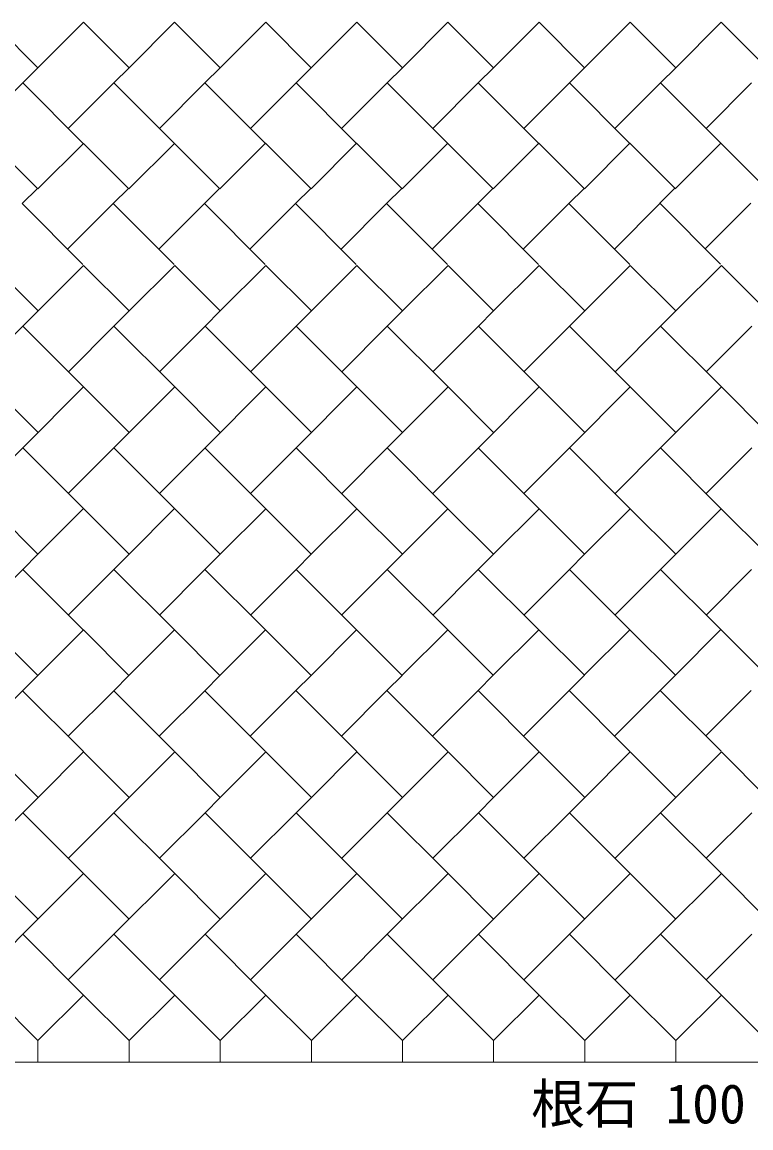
# Model space of a CAD drawing. Units: millimetres, scale not verified. Extents: x 13829 to 52926, y 6915 to 18132.
# Drawn here: x 40653 to 44045, y 7486 to 12632 of the extents above; entities that cross this region are included whole.
import ezdxf
from ezdxf.enums import TextEntityAlignment as Align

# ---------------------------------------------------------------- set-up
doc = ezdxf.new("R2010")
doc.units = ezdxf.units.MM
doc.header["$LTSCALE"] = 100
doc.layers.add('0_2', color=4, linetype='Continuous', lineweight=18)
doc.styles.add('ＭＳ ゴシック-5.0-0.0', font='')
doc.styles.get('ＭＳ ゴシック-5.0-0.0').set_extended_font_data('ＭＳ ゴシック-5.0-0.0')

msp = doc.modelspace()

# ---------------------------------------------------------------- linework, layer by layer
at = {"layer": '0_2'}
for p, q in [((40727.3, 12419.7), (40515.3, 12631.7)), ((40939.2, 12631.7), (40727.3, 12419.7)), ((41151.2, 12419.7), (40939.2, 12631.7)), ((41363.2, 12631.7), (41151.2, 12419.7)), ((41575.2, 12419.7), (41363.2, 12631.7)), ((41787.2, 12631.6), (41575.2, 12419.7)), ((41999.2, 12419.6), (41787.2, 12631.6)), ((42211.2, 12631.6), (41999.2, 12419.6)), ((42423.2, 12419.6), (42211.2, 12631.6)), ((42635.1, 12631.6), (42423.2, 12419.6)), ((42847.1, 12419.6), (42635.1, 12631.6)), ((43059.1, 12631.6), (42847.1, 12419.6)), ((43271.1, 12419.6), (43059.1, 12631.6)), ((43483.1, 12631.5), (43271.1, 12419.6)), ((43695.1, 12419.5), (43483.1, 12631.5)), ((43907.1, 12631.5), (43695.1, 12419.5)), ((44119.1, 12419.5), (43907.1, 12631.5)), ((40656.4, 12348.8), (40727.3, 12419.7)), ((41080.4, 12348.8), (41151.2, 12419.7)), ((41504.3, 12348.8), (41575.2, 12419.7)), ((41928.3, 12348.8), (41999.2, 12419.6)), ((42352.3, 12348.7), (42423.2, 12419.6)), ((42776.3, 12348.7), (42847.1, 12419.6)), ((43200.2, 12348.7), (43271.1, 12419.6)), ((43624.2, 12348.7), (43695.1, 12419.5)), ((40656.4, 12348.8), (40444.4, 12136.9)), ((40939.4, 12065.8), (40656.4, 12348.8)), ((41080.4, 12348.8), (40868.4, 12136.8)), ((41363.4, 12065.8), (41080.4, 12348.8)), ((41504.3, 12348.8), (41292.4, 12136.8)), ((41787.3, 12065.8), (41504.3, 12348.8)), ((41928.3, 12348.8), (41716.3, 12136.8)), ((42211.3, 12065.8), (41928.3, 12348.8)), ((42352.3, 12348.7), (42140.3, 12136.8)), ((42845.4, 11855.6), (42352.3, 12348.7)), ((42776.3, 12348.7), (42564.3, 12136.7)), ((43059.3, 12065.7), (42776.3, 12348.7)), ((43200.2, 12348.7), (42988.3, 12136.7)), ((43483.2, 12065.7), (43200.2, 12348.7)), ((43624.2, 12348.7), (43412.2, 12136.7)), ((43907.2, 12065.7), (43624.2, 12348.7)), ((44048.2, 12348.6), (43836.2, 12136.7)), ((40726.5, 11855.2), (40514.5, 12067.2)), ((40726.4, 11855.4), (40938.4, 12067.3)), ((41150.4, 11855.3), (40938.4, 12067.3)), ((41150.3, 11855.6), (41362.2, 12067.5)), ((41574.2, 11855.5), (41362.2, 12067.5)), ((41574.1, 11855.7), (41786.1, 12067.7)), ((41998.1, 11855.7), (41786.1, 12067.7)), ((41998, 11855.9), (42210, 12067.9)), ((42422, 11855.9), (42210, 12067.9)), ((42421.9, 11856.1), (42633.8, 12068.1)), ((42845.4, 11855.6), (43057.8, 12068.1)), ((43269.7, 11856.3), (43057.7, 12068.3)), ((43269.8, 11856.1), (43481.8, 12068)), ((43693.6, 11856.4), (43481.6, 12068.4)), ((43693.5, 11856.7), (43905.5, 12068.6)), ((44117.5, 11856.6), (43905.5, 12068.6)), ((40653.6, 11787.2), (40724.4, 11858.1)), ((41077.6, 11787.2), (41148.4, 11858.1)), ((41501.6, 11787.2), (41572.4, 11858.1)), ((41925.6, 11787.2), (41996.4, 11858.1)), ((42349.6, 11787.2), (42420.4, 11858.1)), ((42773.6, 11787.2), (42844.4, 11858.1)), ((43197.6, 11787.2), (43268.4, 11858.1)), ((43620.6, 11788.5), (43691.5, 11859.4)), ((40936.6, 11504.2), (40653.6, 11787.2)), ((41077.4, 11787.4), (40865.4, 11575.4)), ((41360.6, 11504.2), (41077.6, 11787.2)), ((41501.4, 11787.4), (41289.4, 11575.4)), ((41784.6, 11504.2), (41501.6, 11787.2)), ((41925.4, 11787.4), (41713.4, 11575.4)), ((42208.6, 11504.2), (41925.6, 11787.2)), ((42349.4, 11787.4), (42137.4, 11575.4)), ((42632.6, 11504.2), (42349.6, 11787.2)), ((42773.4, 11787.4), (42561.4, 11575.4)), ((43056.6, 11504.2), (42773.6, 11787.2)), ((43197.4, 11787.4), (42985.4, 11575.4)), ((43480.6, 11504.2), (43197.6, 11787.2)), ((43621.4, 11787.4), (43409.4, 11575.4)), ((43903.6, 11505.5), (43620.6, 11788.5)), ((44044.5, 11788.7), (43832.5, 11576.7)), ((40727.6, 11287.7), (40515.4, 11499.9)), ((40727.5, 11287.9), (40939.4, 11499.9)), ((41151.6, 11287.7), (40939.4, 11499.9)), ((41151.5, 11287.9), (41363.4, 11499.9)), ((41575.6, 11287.7), (41363.4, 11499.9)), ((41575.5, 11287.9), (41787.4, 11499.9)), ((41999.6, 11287.7), (41787.4, 11499.9)), ((41999.5, 11287.9), (42211.4, 11499.9)), ((42423.6, 11287.7), (42211.4, 11499.9)), ((42423.5, 11287.9), (42635.4, 11499.9)), ((42847.6, 11287.7), (42635.4, 11499.9)), ((42847.5, 11287.9), (43059.4, 11499.9)), ((43271.6, 11287.7), (43059.4, 11499.9)), ((43271.5, 11287.9), (43483.4, 11499.9)), ((43695.6, 11287.7), (43483.4, 11499.9)), ((43695.5, 11287.9), (43907.4, 11499.9)), ((44119.6, 11287.7), (43907.4, 11499.9)), ((40656.6, 11216.7), (40727.6, 11287.7)), ((41080.6, 11216.7), (41151.6, 11287.7)), ((41504.6, 11216.7), (41575.6, 11287.7)), ((41928.6, 11216.7), (41999.6, 11287.7)), ((42352.6, 11216.7), (42423.6, 11287.7)), ((42776.6, 11216.7), (42847.6, 11287.7)), ((43200.6, 11216.7), (43271.6, 11287.7)), ((43624.6, 11216.7), (43695.6, 11287.7)), ((40444.7, 11004.9), (40656.6, 11216.7)), ((40939.6, 10934), (40656.6, 11217)), ((40868.7, 11004.9), (41080.6, 11216.7)), ((41363.6, 10934), (41080.6, 11217)), ((41292.7, 11004.9), (41504.6, 11216.7)), ((41787.6, 10934), (41504.6, 11217)), ((41716.7, 11004.9), (41928.6, 11216.7)), ((42211.6, 10934), (41928.6, 11217)), ((42140.7, 11004.9), (42352.6, 11216.7)), ((42635.6, 10934), (42352.6, 11217)), ((42564.7, 11004.9), (42776.6, 11216.7)), ((43059.6, 10934), (42776.6, 11217)), ((42988.7, 11004.9), (43200.6, 11216.7)), ((43483.6, 10934), (43200.6, 11217)), ((43412.7, 11004.9), (43624.6, 11216.7)), ((43907.6, 10934), (43624.6, 11217)), ((43836.7, 11004.9), (44048.6, 11216.7)), ((40515.4, 10933.9), (40727.4, 10721.9)), ((40656.6, 10651), (40939.4, 10933.9)), ((40939.4, 10933.9), (41151.4, 10721.9)), ((41080.6, 10651), (41363.4, 10933.9)), ((41363.4, 10933.9), (41575.4, 10721.9)), ((41504.6, 10651), (41787.4, 10933.9)), ((41787.4, 10933.9), (41999.4, 10721.9)), ((41928.6, 10651), (42211.4, 10933.9)), ((42211.4, 10933.9), (42423.4, 10721.9)), ((42352.6, 10651), (42635.4, 10933.9)), ((42635.4, 10933.9), (42847.4, 10721.9)), ((42776.6, 10651), (43059.4, 10933.9)), ((43059.4, 10933.9), (43271.4, 10721.9)), ((43200.6, 10651), (43483.4, 10933.9)), ((43483.4, 10933.9), (43695.4, 10721.9)), ((43624.6, 10651), (43907.4, 10933.9)), ((43907.4, 10933.9), (44119.4, 10721.9)), ((40444.5, 10438.9), (40656.6, 10651)), ((40939.2, 10367.7), (40656.2, 10650.7)), ((40868.5, 10438.9), (41080.6, 10651)), ((41363.2, 10367.7), (41080.2, 10650.7)), ((41292.5, 10438.9), (41504.6, 10651)), ((41787.2, 10367.6), (41504.2, 10650.6)), ((41716.5, 10438.9), (41928.6, 10651)), ((42211.2, 10367.6), (41928.2, 10650.6)), ((42140.5, 10438.9), (42352.6, 10651)), ((42635.1, 10367.6), (42352.1, 10650.6)), ((42564.5, 10438.9), (42776.6, 10651)), ((43059.1, 10367.6), (42776.1, 10650.6)), ((42988.5, 10438.9), (43200.6, 10651)), ((43483.1, 10367.5), (43200.1, 10650.5)), ((43412.5, 10438.9), (43624.6, 10651)), ((43907.1, 10367.5), (43624.1, 10650.5)), ((43836.5, 10438.9), (44048.6, 10651)), ((40727.3, 10155.7), (40515.3, 10367.7)), ((40939.2, 10367.7), (40727.3, 10155.7)), ((41151.2, 10155.7), (40939.2, 10367.7)), ((41363.2, 10367.7), (41151.2, 10155.7)), ((41575.2, 10155.7), (41363.2, 10367.7)), ((41787.2, 10367.6), (41575.2, 10155.7)), ((41999.2, 10155.6), (41787.2, 10367.6)), ((42211.2, 10367.6), (41999.2, 10155.6)), ((42423.2, 10155.6), (42211.2, 10367.6)), ((42635.1, 10367.6), (42423.2, 10155.6)), ((42847.1, 10155.6), (42635.1, 10367.6)), ((43059.1, 10367.6), (42847.1, 10155.6)), ((43271.1, 10155.6), (43059.1, 10367.6)), ((43483.1, 10367.5), (43271.1, 10155.6)), ((43695.1, 10155.5), (43483.1, 10367.5)), ((43907.1, 10367.5), (43695.1, 10155.5)), ((44119.1, 10155.5), (43907.1, 10367.5)), ((40656.4, 10084.8), (40727.3, 10155.7)), ((41080.4, 10084.8), (41151.2, 10155.7)), ((41504.3, 10084.8), (41575.2, 10155.7)), ((41928.3, 10084.8), (41999.2, 10155.6)), ((42352.3, 10084.7), (42423.2, 10155.6)), ((42776.3, 10084.7), (42847.1, 10155.6)), ((43200.2, 10084.7), (43271.1, 10155.6)), ((43624.2, 10084.7), (43695.1, 10155.5)), ((40656.4, 10084.8), (40444.4, 9872.9)), ((40939.4, 9801.8), (40656.4, 10084.8)), ((41080.4, 10084.8), (40868.4, 9872.8)), ((41363.4, 9801.8), (41080.4, 10084.8)), ((41504.3, 10084.8), (41292.4, 9872.8)), ((41787.3, 9801.8), (41504.3, 10084.8)), ((41928.3, 10084.8), (41716.3, 9872.8)), ((42211.3, 9801.8), (41928.3, 10084.8)), ((42352.3, 10084.7), (42140.3, 9872.8)), ((42635.3, 9801.7), (42352.3, 10084.7)), ((42776.3, 10084.7), (42564.3, 9872.7)), ((43059.3, 9801.7), (42776.3, 10084.7)), ((43200.2, 10084.7), (42988.3, 9872.7)), ((43483.2, 9801.7), (43200.2, 10084.7)), ((43624.2, 10084.7), (43412.2, 9872.7)), ((43907.2, 9801.7), (43624.2, 10084.7)), ((44048.2, 10084.6), (43836.2, 9872.7)), ((40726.5, 9591.2), (40514.5, 9803.2)), ((40726.4, 9591.4), (40938.4, 9803.3)), ((41150.4, 9591.3), (40938.4, 9803.3)), ((41150.3, 9591.6), (41362.2, 9803.5)), ((41574.2, 9591.5), (41362.2, 9803.5)), ((41574.1, 9591.7), (41786.1, 9803.7)), ((41998.1, 9591.7), (41786.1, 9803.7)), ((41998, 9591.9), (42210, 9803.9)), ((42422, 9591.9), (42210, 9803.9)), ((42421.9, 9592.1), (42633.8, 9804.1)), ((42845.8, 9592.1), (42633.8, 9804.1)), ((42845.7, 9592.3), (43057.7, 9804.3)), ((43269.7, 9592.3), (43057.7, 9804.3)), ((43269.6, 9592.5), (43481.6, 9804.4)), ((43693.6, 9592.4), (43481.6, 9804.4)), ((43693.5, 9592.7), (43905.5, 9804.6)), ((44117.5, 9592.6), (43905.5, 9804.6)), ((40655.7, 9520.3), (40726.5, 9591.2)), ((41079.5, 9520.5), (41150.4, 9591.3)), ((41503.4, 9520.7), (41574.2, 9591.5)), ((41927.3, 9520.9), (41998.1, 9591.7)), ((42351.1, 9521.1), (42422, 9591.9)), ((42775, 9521.2), (42845.8, 9592.1)), ((43198.9, 9521.4), (43269.7, 9592.3)), ((43622.7, 9521.6), (43693.6, 9592.4)), ((40655.7, 9520.3), (40443.7, 9308.3)), ((40938.7, 9237.3), (40655.7, 9520.3)), ((41079.5, 9520.5), (40867.5, 9308.5)), ((41362.5, 9237.5), (41079.5, 9520.5)), ((41503.4, 9520.7), (41291.4, 9308.7)), ((41786.4, 9237.7), (41503.4, 9520.7)), ((41927.3, 9520.9), (41715.3, 9308.9)), ((42210.3, 9237.9), (41927.3, 9520.9)), ((42351.1, 9521.1), (42139.1, 9309.1)), ((42634.1, 9238.1), (42351.1, 9521.1)), ((42775, 9521.2), (42563, 9309.2)), ((43058, 9238.2), (42775, 9521.2)), ((43198.9, 9521.4), (42986.9, 9309.4)), ((43481.9, 9238.4), (43198.9, 9521.4)), ((43622.7, 9521.6), (43410.7, 9309.6)), ((43905.7, 9238.6), (43622.7, 9521.6)), ((44046.6, 9521.8), (43834.6, 9309.8)), ((40727.6, 9023.7), (40515.4, 9235.9)), ((40727.5, 9023.9), (40939.4, 9235.9)), ((41151.6, 9023.7), (40939.4, 9235.9)), ((41151.5, 9023.9), (41363.4, 9235.9)), ((41575.6, 9023.7), (41363.4, 9235.9)), ((41575.5, 9023.9), (41787.4, 9235.9)), ((41999.6, 9023.7), (41787.4, 9235.9)), ((41999.5, 9023.9), (42211.4, 9235.9)), ((42423.6, 9023.7), (42211.4, 9235.9)), ((42423.5, 9023.9), (42635.4, 9235.9)), ((42847.6, 9023.7), (42635.4, 9235.9)), ((42847.5, 9023.9), (43059.4, 9235.9)), ((43271.6, 9023.7), (43059.4, 9235.9)), ((43271.5, 9023.9), (43483.4, 9235.9)), ((43695.6, 9023.7), (43483.4, 9235.9)), ((43695.5, 9023.9), (43907.4, 9235.9)), ((44119.6, 9023.7), (43907.4, 9235.9)), ((40656.6, 8952.7), (40727.6, 9023.7)), ((41080.6, 8952.7), (41151.6, 9023.7)), ((41504.6, 8952.7), (41575.6, 9023.7)), ((41928.6, 8952.7), (41999.6, 9023.7)), ((42352.6, 8952.7), (42423.6, 9023.7)), ((42776.6, 8952.7), (42847.6, 9023.7)), ((43200.6, 8952.7), (43271.6, 9023.7)), ((43624.6, 8952.7), (43695.6, 9023.7)), ((40444.7, 8740.9), (40656.6, 8952.7)), ((40939.6, 8670), (40656.6, 8953)), ((40868.7, 8740.9), (41080.6, 8952.7)), ((41363.6, 8670), (41080.6, 8953)), ((41292.7, 8740.9), (41504.6, 8952.7)), ((41787.6, 8670), (41504.6, 8953)), ((41716.7, 8740.9), (41928.6, 8952.7)), ((42211.6, 8670), (41928.6, 8953)), ((42140.7, 8740.9), (42352.6, 8952.7)), ((42635.6, 8670), (42352.6, 8953)), ((42564.7, 8740.9), (42776.6, 8952.7)), ((43059.6, 8670), (42776.6, 8953)), ((42988.7, 8740.9), (43200.6, 8952.7)), ((43483.6, 8670), (43200.6, 8953)), ((43412.7, 8740.9), (43624.6, 8952.7)), ((43907.6, 8670), (43624.6, 8953)), ((43836.7, 8740.9), (44048.6, 8952.7)), ((40515.4, 8669.9), (40727.4, 8457.9)), ((40656.6, 8387), (40939.4, 8669.9)), ((40939.4, 8669.9), (41151.4, 8457.9)), ((41080.6, 8387), (41363.4, 8669.9)), ((41363.4, 8669.9), (41575.4, 8457.9)), ((41504.6, 8387), (41787.4, 8669.9)), ((41787.4, 8669.9), (41999.4, 8457.9)), ((41928.6, 8387), (42211.4, 8669.9)), ((42211.4, 8669.9), (42423.4, 8457.9)), ((42352.6, 8387), (42635.4, 8669.9)), ((42635.4, 8669.9), (42847.4, 8457.9)), ((42776.6, 8387), (43059.4, 8669.9)), ((43059.4, 8669.9), (43271.4, 8457.9)), ((43200.6, 8387), (43483.4, 8669.9)), ((43483.4, 8669.9), (43695.4, 8457.9)), ((43624.6, 8387), (43907.4, 8669.9)), ((43907.4, 8669.9), (44119.4, 8457.9)), ((40444.5, 8174.9), (40656.6, 8387)), ((40939.4, 8104.2), (40656.6, 8387)), ((40868.5, 8174.9), (41080.6, 8387)), ((41363.4, 8104.2), (41080.6, 8387)), ((41292.5, 8174.9), (41504.6, 8387)), ((41787.4, 8104.2), (41504.6, 8387)), ((41716.5, 8174.9), (41928.6, 8387)), ((42211.4, 8104.2), (41928.6, 8387)), ((42140.5, 8174.9), (42352.6, 8387)), ((42635.4, 8104.2), (42352.6, 8387)), ((42564.5, 8174.9), (42776.6, 8387)), ((43059.4, 8104.2), (42776.6, 8387)), ((42988.5, 8174.9), (43200.6, 8387)), ((43483.4, 8104.2), (43200.6, 8387)), ((43412.5, 8174.9), (43624.6, 8387)), ((43907.4, 8104.2), (43624.6, 8387)), ((43836.5, 8174.9), (44048.6, 8387)), ((40727.3, 7892.1), (40515.4, 8104.2)), ((40939.4, 8104.2), (40727.3, 7892.1)), ((41151.3, 7892.1), (40939.4, 8104.2)), ((41363.4, 8104.2), (41151.3, 7892.1)), ((41575.3, 7892.1), (41363.4, 8104.2)), ((41787.4, 8104.2), (41575.3, 7892.1)), ((41999.3, 7892.1), (41787.4, 8104.2)), ((42211.4, 8104.2), (41999.3, 7892.1)), ((42423.3, 7892.1), (42211.4, 8104.2)), ((42635.4, 8104.2), (42423.3, 7892.1)), ((42847.3, 7892.1), (42635.4, 8104.2)), ((43059.4, 8104.2), (42847.3, 7892.1)), ((43271.3, 7892.1), (43059.4, 8104.2)), ((43483.4, 8104.2), (43271.3, 7892.1)), ((43695.3, 7892.1), (43483.4, 8104.2)), ((43907.4, 8104.2), (43695.3, 7892.1)), ((44119.3, 7892.1), (43907.4, 8104.2)), ((40727.3, 7792.1), (40727.3, 7892.1)), ((41151.3, 7792.1), (41151.3, 7892.1)), ((41575.3, 7792.1), (41575.3, 7892.1)), ((41999.3, 7792.1), (41999.3, 7892.1)), ((42423.3, 7792.1), (42423.3, 7892.1)), ((42847.3, 7792.1), (42847.3, 7892.1)), ((43271.3, 7792.1), (43271.3, 7892.1)), ((43695.3, 7792.1), (43695.3, 7892.1)), ((36952.3, 7792.1), (50368.3, 7792.1))]:
    msp.add_line(p, q, dxfattribs=at)

# ---------------------------------------------------------------- texts
at = {"layer": '0_2', "color": 7, "style": 'ＭＳ ゴシック-5.0-0.0'}
msp.add_text('根石 100', height=183.3, dxfattribs=at).set_placement((43022.1, 7452), align=Align.BOTTOM_LEFT)

doc.saveas('drawing.dxf')
